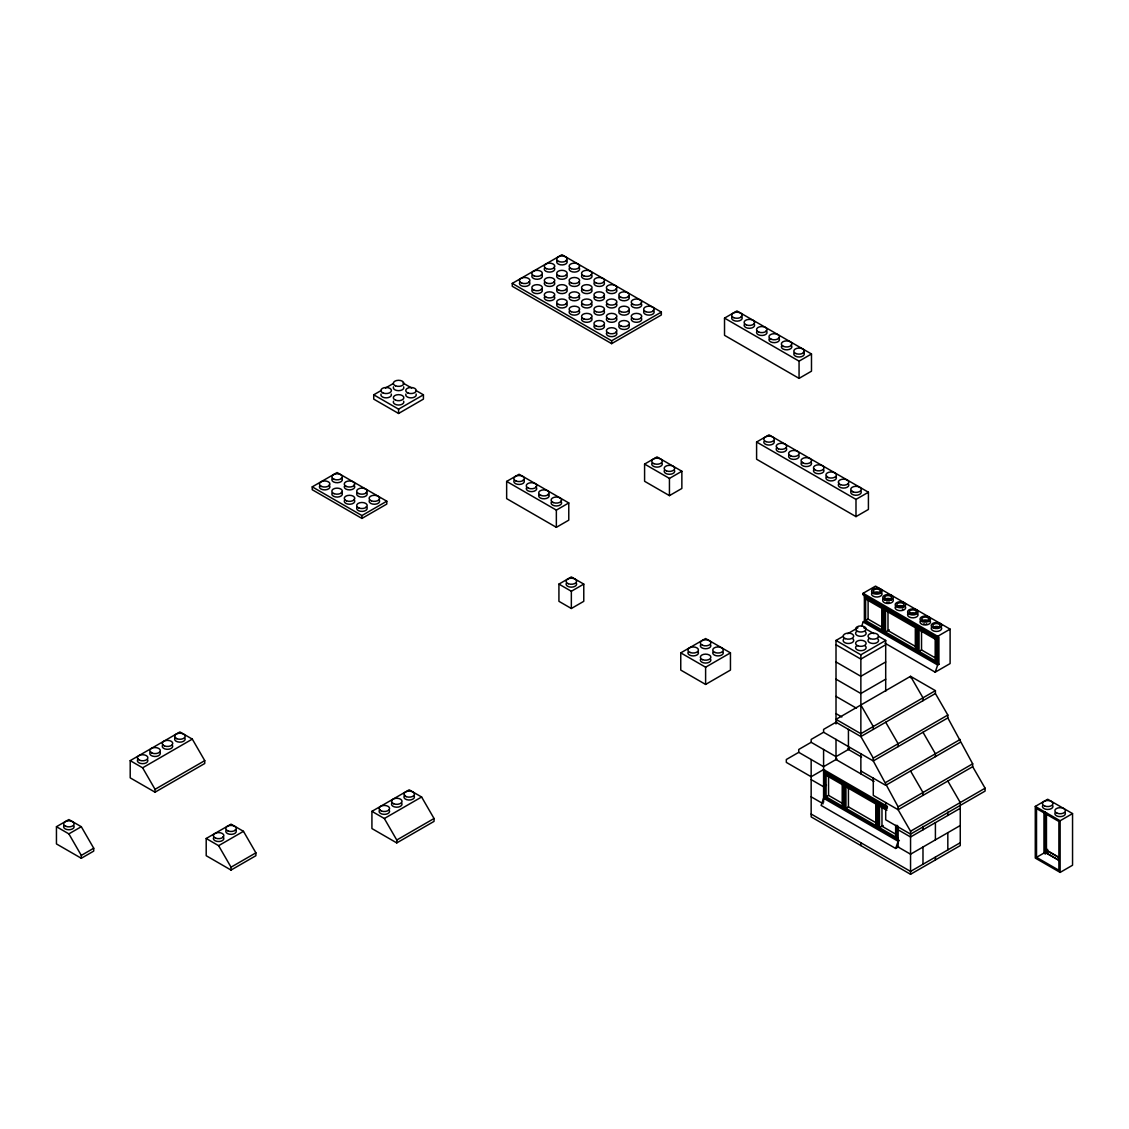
<?xml version="1.0" encoding="UTF-8"?>
<svg xmlns="http://www.w3.org/2000/svg" width="1129" height="1129" viewBox="0 0 1129 1129"><rect width="100%" height="100%" fill="white"/><g stroke="black" fill="none" stroke-linecap="round" stroke-linejoin="round"><path stroke-width="1.5" d="M861.639 626.27L863.135 621.966L868.102 619.101L882.793 627.569M843.236 803.862L828.559 795.38L823.591 798.245L821.108 805.429L895.65 848.458L898.628 846.736M884.995 643.191L935.193 672.178L937.677 665.009L938.919 664.289L938.919 637.024L936.435 638.464L917.806 627.71L919.048 626.99M895.65 848.458L898.134 841.288L899.376 840.569L824.833 797.54L824.833 770.274L823.591 770.994L887.479 807.884M1059.115 860.496L1046.329 853.115L1046.329 850.25L1047.698 849.389M512.256 283.407L561.946 254.717L661.34 312.098L661.34 314.963L611.65 343.653L512.256 286.272L512.256 283.407L611.65 340.789L661.34 312.098M416.121 390.592L423.431 394.811L423.431 399.116L398.579 413.468L373.727 399.116L373.727 394.811L381.037 390.592M385.426 388.066L392.737 383.846M373.727 394.811L398.579 409.164L423.431 394.811M312.239 486.853L337.091 472.515L386.795 501.205L386.795 504.07L361.943 518.423L312.239 489.732L312.239 486.853L361.943 515.558L386.795 501.205M724.522 318.11L736.941 310.941L811.483 353.97L811.483 371.187L799.064 378.37L724.522 335.327L724.522 318.11L799.064 361.153L811.483 353.97M506.653 481.42L519.086 474.251L568.776 502.941L568.776 520.159L556.357 527.328L506.653 498.637L506.653 481.42L556.357 510.11L568.776 502.941M130.202 760.636L179.892 731.945L192.311 739.114L204.744 760.636L204.744 763.5L155.04 792.191L130.202 777.853L130.202 760.636L142.621 767.805L155.04 789.326L155.04 792.191M644.588 464.075L657.022 456.906L681.86 471.245L681.86 488.462L669.441 495.631L644.588 481.293L644.588 464.075L669.441 478.414L681.86 471.245M142.621 767.805L192.311 739.114M56.45 826.71L68.869 819.541L81.302 826.71L93.721 848.232L93.721 851.097L81.302 858.266L56.45 843.927L56.45 826.71L68.869 833.879L81.302 855.401L81.302 858.266M68.869 833.879L81.302 826.71M155.04 789.326L204.744 760.636M756.599 442.018L769.018 434.848L868.413 492.23L868.413 509.447L855.994 516.616L756.599 459.235L756.599 442.018L855.994 499.399L868.413 492.23M81.302 855.401L93.721 848.232M558.926 584.102L571.345 576.933L583.778 584.102L583.778 601.32L571.345 608.489L558.926 601.32L558.926 584.102L571.345 591.271L583.778 584.102M206.198 838.494L231.036 824.156L243.469 831.325L255.888 852.847L255.888 855.711L231.036 870.064L206.198 855.711L206.198 838.494L218.617 845.677L231.036 867.185L231.036 870.064M218.617 845.677L243.469 831.325M231.036 867.185L255.888 852.847M371.921 811.342L409.192 789.82L421.611 797.003L434.044 818.511L434.044 821.39L396.759 842.911L371.921 828.559L371.921 811.342L384.34 818.511L396.759 840.032L396.759 842.911M384.34 818.511L421.611 797.003M680.759 652.858L705.611 638.52L730.449 652.858L730.449 670.076L705.611 684.428L680.759 670.076L680.759 652.858L705.611 667.211L730.449 652.858M396.759 840.032L434.044 818.511M937.677 637.744L863.135 594.715L863.135 593.275L875.554 586.106L950.11 629.135L950.11 663.57L935.193 672.178M863.135 594.715L864.377 593.995L864.377 621.246L938.919 664.289M865.618 596.14L864.377 596.86L883.019 607.614L884.261 606.908L884.261 632.72M885.503 607.614L884.261 608.333L916.565 626.99L917.806 626.27L917.806 652.096L921.532 649.937L934.741 657.572M836.01 723.943L836.01 640.439L843.321 636.22M847.71 633.694L857.941 627.78M884.261 631.294L883.019 632.014L883.019 607.614M885.503 632.014L915.323 649.217L915.323 627.71L885.503 610.493L885.503 632.014L889.229 629.855M836.01 640.439L860.862 654.792L885.7 640.439L885.7 691.23M885.7 644.744L860.862 659.096L836.01 644.744M885.7 661.961L860.862 676.313L836.01 661.961M863.135 593.275L937.677 636.319L950.11 629.135M917.806 650.657L916.565 651.377L916.565 626.99M885.7 679.178L860.862 693.516L836.01 679.178M836.744 721.798L823.591 729.39L823.591 732.255L811.158 739.424L811.158 742.303L798.739 749.473L798.739 752.337L786.32 759.521L786.32 762.385L811.158 776.738L823.21 769.78M935.405 690.652L860.862 733.695L836.01 719.342L910.553 676.313L935.405 690.652L935.405 693.516L947.824 715.038L947.824 717.917L972.676 763.825L972.676 766.69L985.095 788.211L985.095 791.076L910.553 834.119L885.7 819.767L885.7 802.55M935.405 693.516L860.862 736.56L836.01 722.221M849.431 748.894L836.01 756.642L811.158 742.303M836.998 758.942L823.591 766.69L798.739 752.337M826.075 772.434L824.833 773.139L843.462 783.907L844.704 783.187L844.704 809.013M826.513 785.092L823.591 786.772L811.158 779.603M947.824 781.028L960.257 802.55L960.257 845.593L910.553 874.283L910.553 831.24L898.134 809.733L898.134 806.854L873.281 760.946L873.281 758.081L947.824 715.038M947.824 717.917L873.281 760.946L823.591 732.255M845.946 783.907L844.704 784.627L877.007 803.269L878.249 802.55L878.249 828.376L883.217 825.511M885.7 782.468L960.257 739.424M844.704 807.574L843.462 808.293L843.462 783.907M845.946 808.293L875.765 825.511L875.765 803.989L845.946 786.772L845.946 808.293L848.429 806.854L876.767 823.21M960.257 742.303L885.7 785.332L860.862 770.994M879.491 803.269L878.249 803.989L886.858 808.957M898.134 806.854L972.676 763.825M972.676 766.69L898.134 809.733L873.281 795.38L873.281 778.163M878.249 826.936L877.007 827.656L877.007 803.269M898.134 838.424L896.892 839.143L896.892 825.2M910.553 831.24L985.095 788.211M960.257 808.293L910.553 836.984L898.134 829.815M960.257 825.511L910.553 854.201L897.005 846.369M960.257 842.728L910.553 871.419L811.158 814.037M1035.279 806.416L1047.698 799.247L1072.55 813.586L1072.55 865.237L1060.131 872.407L1035.279 858.068L1035.279 806.416L1060.131 820.755L1072.55 813.586M1036.521 857.348L1058.889 870.261L1058.889 821.475L1036.521 808.562L1036.521 857.348L1043.972 853.044L1045.214 853.764L1047.698 852.324M916.311 646.931L887.987 630.575L887.987 610.704M863.135 621.966L937.677 665.009M863.784 627.78L874.015 633.694M878.404 636.22L885.7 640.439M402.968 382.999L411.732 388.066M836.01 696.395L856.474 708.208M836.01 713.613L841.853 716.986M1046.456 850.165L1059.242 857.546M1046.329 850.25L1059.115 857.617M1059.242 860.425L1046.456 853.044L1046.456 812.711M847.71 749.049L861.596 757.065M835.756 759.365L874.015 781.451M823.591 769.555L887.479 806.445M886.844 810.382L879.491 806.134L879.491 827.656L895.65 836.984L895.65 825.398M895.198 833.851L881.975 826.23L881.975 806.36M823.591 798.245L898.134 841.288M811.158 796.82L823.21 803.777M910.553 874.283L811.158 816.902L811.158 759.521M922.986 732.255L935.405 753.777L935.405 756.642M885.7 722.221L898.134 743.729L898.134 746.608M910.553 770.994L922.986 792.516L922.986 795.38M860.862 705.004L873.281 726.526L873.281 729.39M873.281 758.081L860.862 736.56L860.862 654.792M1060.131 820.755L1060.131 872.407M1045.214 811.68L1045.214 853.764M1043.972 812.979L1043.972 853.044M947.824 812.019L947.824 815.463M947.824 832.68L947.824 849.897M937.677 636.319L937.677 662.13L936.435 662.85L936.435 638.464M935.405 822.646L935.405 839.849M935.405 857.066L935.405 859.945M922.986 700.7L922.986 697.821L910.553 676.313L910.553 677.739M922.986 826.372L922.986 829.815M922.986 847.032L922.986 864.249M921.532 630.081L921.532 649.937M898.134 826.23L898.134 847.032M868.102 600.882L868.102 619.101M860.862 753.777L860.862 773.859M860.862 842.728L860.862 845.593M855.994 499.399L855.994 516.616M848.429 729.39L848.429 749.473M848.429 786.998L848.429 806.854M836.01 739.424L836.01 759.521M828.559 775.524L828.559 795.38M823.591 749.473L823.591 802.267M799.064 361.153L799.064 378.37M705.611 667.211L705.611 684.428M669.441 478.414L669.441 495.631M611.65 340.789L611.65 343.653M571.345 591.271L571.345 608.489M556.357 510.11L556.357 527.328M398.579 409.164L398.579 413.468M361.943 515.558L361.943 518.423M1052.793 805.626A5.278 3.048 0 0 1 1047.698 809.465A5.278 3.048 0 0 1 1042.603 805.626M1065.211 812.795A5.278 3.048 0 0 1 1060.131 816.634A5.278 3.048 0 0 1 1055.036 812.795M852.748 638.689A5.278 3.048 0 0 1 851.943 642.711A5.278 3.048 0 0 1 844.929 642.711A5.278 3.048 0 0 1 844.111 638.689M865.181 645.873A5.278 3.048 0 0 1 864.362 649.895A5.278 3.048 0 0 1 857.348 649.895A5.278 3.048 0 0 1 856.544 645.873M865.181 631.52A5.278 3.048 0 0 1 864.362 635.542A5.278 3.048 0 0 1 857.348 635.542A5.278 3.048 0 0 1 856.544 631.52M877.6 638.689A5.278 3.048 0 0 1 876.781 642.711A5.278 3.048 0 0 1 869.782 642.711A5.278 3.048 0 0 1 868.963 638.689M710.691 644.899A5.278 3.048 0 0 1 705.611 648.738A5.278 3.048 0 0 1 700.516 644.899M698.272 652.068A5.278 3.048 0 0 1 693.178 655.907A5.278 3.048 0 0 1 688.083 652.068M710.691 659.251A5.278 3.048 0 0 1 705.611 663.076A5.278 3.048 0 0 1 700.516 659.251M723.124 652.068A5.278 3.048 0 0 1 718.03 655.907A5.278 3.048 0 0 1 712.935 652.068M929.576 620.216A5.278 3.048 0 0 1 925.709 625A5.278 3.048 0 0 1 920.474 620.682M892.305 598.695A5.278 3.048 0 0 1 891.487 602.717A5.278 3.048 0 0 1 884.473 602.717A5.278 3.048 0 0 1 883.668 598.695M884.261 598.299A5.278 3.048 0 0 1 884.967 597.961M917.143 613.047A5.278 3.048 0 0 1 913.29 617.831A5.278 3.048 0 0 1 908.055 613.513M881.114 592.245A5.278 3.048 0 0 1 877.261 597.029A5.278 3.048 0 0 1 872.025 592.711M904.724 605.878A5.278 3.048 0 0 1 903.906 609.9A5.278 3.048 0 0 1 896.906 609.9A5.278 3.048 0 0 1 896.087 605.878M941.219 627.131A5.278 3.048 0 0 1 935.983 631.45A5.278 3.048 0 0 1 932.117 626.68M926.74 623.801A3.514 2.032 0 0 1 926.161 623.928M924.341 623.928A3.514 2.032 0 0 1 923.776 623.801M921.857 621.444A3.514 2.032 0 0 1 925.258 619.934A3.514 2.032 0 0 1 928.645 621.444M933.556 627.258A3.514 2.032 0 0 1 939.314 627.258M902.89 609.053A3.514 2.032 0 0 1 902.424 609.279M897.216 606.767A3.514 2.032 0 0 1 900.406 605.596A3.514 2.032 0 0 1 903.595 606.767M909.96 613.626A3.514 2.032 0 0 1 915.704 613.626M873.62 593.134A3.514 2.032 0 0 1 876.796 591.963A3.514 2.032 0 0 1 879.985 593.134M889.469 602.279A3.514 2.032 0 0 1 886.505 602.279M884.586 599.922A3.514 2.032 0 0 1 887.987 598.412A3.514 2.032 0 0 1 891.374 599.922M741.259 316.36A5.278 3.048 0 0 1 737.392 321.144A5.278 3.048 0 0 1 732.156 316.826M753.678 323.543A5.278 3.048 0 0 1 749.825 328.313A5.278 3.048 0 0 1 744.59 323.995M766.111 330.712A5.278 3.048 0 0 1 762.244 335.482A5.278 3.048 0 0 1 757.009 331.178M790.949 345.065A5.278 3.048 0 0 1 787.096 349.835A5.278 3.048 0 0 1 781.861 345.516M803.382 352.234A5.278 3.048 0 0 1 799.515 357.004A5.278 3.048 0 0 1 794.28 352.685M778.53 337.881A5.278 3.048 0 0 1 774.677 342.666A5.278 3.048 0 0 1 769.442 338.347M548.257 494.022A5.278 3.048 0 0 1 544.39 498.806A5.278 3.048 0 0 1 539.154 494.488M560.676 501.191A5.278 3.048 0 0 1 556.823 505.975A5.278 3.048 0 0 1 551.573 501.657M523.404 479.67A5.278 3.048 0 0 1 519.538 484.454A5.278 3.048 0 0 1 514.302 480.135M535.823 486.853A5.278 3.048 0 0 1 531.971 491.623A5.278 3.048 0 0 1 526.735 487.305M73.964 825.92A5.278 3.048 0 0 1 68.869 829.759A5.278 3.048 0 0 1 63.788 825.92M147.391 759.351A5.278 3.048 0 0 1 142.155 763.67A5.278 3.048 0 0 1 138.302 758.886M159.824 752.168A5.278 3.048 0 0 1 154.588 756.486A5.278 3.048 0 0 1 150.721 751.716M172.243 744.999A5.278 3.048 0 0 1 167.007 749.317A5.278 3.048 0 0 1 163.155 744.547M184.676 737.83A5.278 3.048 0 0 1 179.426 742.148A5.278 3.048 0 0 1 175.574 737.364M235.354 829.575A5.278 3.048 0 0 1 231.501 834.359A5.278 3.048 0 0 1 226.266 830.041M222.935 836.758A5.278 3.048 0 0 1 219.068 841.528A5.278 3.048 0 0 1 213.833 837.21M413.962 795.705A5.278 3.048 0 0 1 408.726 800.024A5.278 3.048 0 0 1 404.874 795.253M389.124 810.057A5.278 3.048 0 0 1 383.888 814.376A5.278 3.048 0 0 1 380.021 809.592M401.543 802.888A5.278 3.048 0 0 1 396.307 807.207A5.278 3.048 0 0 1 392.455 802.423M603.535 281.657A5.278 3.048 0 0 1 599.682 286.441A5.278 3.048 0 0 1 594.447 282.123M615.968 288.841A5.278 3.048 0 0 1 612.101 293.611A5.278 3.048 0 0 1 606.866 289.292M628.387 296.01A5.278 3.048 0 0 1 624.535 300.78A5.278 3.048 0 0 1 619.285 296.461M591.116 274.488A5.278 3.048 0 0 1 587.249 279.272A5.278 3.048 0 0 1 582.014 274.954M566.264 260.136A5.278 3.048 0 0 1 562.411 264.92A5.278 3.048 0 0 1 557.176 260.601M653.239 310.348A5.278 3.048 0 0 1 649.373 315.132A5.278 3.048 0 0 1 644.137 310.814M541.412 288.841A5.278 3.048 0 0 1 537.559 293.611A5.278 3.048 0 0 1 532.323 289.292M603.535 324.7A5.278 3.048 0 0 1 599.682 329.47A5.278 3.048 0 0 1 594.447 325.152M615.968 331.87A5.278 3.048 0 0 1 612.101 336.654A5.278 3.048 0 0 1 606.866 332.335M528.993 281.657A5.278 3.048 0 0 1 525.14 286.441A5.278 3.048 0 0 1 519.904 282.123M553.845 296.01A5.278 3.048 0 0 1 549.978 300.78A5.278 3.048 0 0 1 544.742 296.461M566.264 303.179A5.278 3.048 0 0 1 562.411 307.963A5.278 3.048 0 0 1 557.176 303.645M578.683 310.348A5.278 3.048 0 0 1 574.83 315.132A5.278 3.048 0 0 1 569.595 310.814M591.116 317.531A5.278 3.048 0 0 1 587.249 322.301A5.278 3.048 0 0 1 582.014 317.983M640.806 303.179A5.278 3.048 0 0 1 636.954 307.963A5.278 3.048 0 0 1 631.718 303.645M578.683 267.319A5.278 3.048 0 0 1 574.83 272.089A5.278 3.048 0 0 1 569.595 267.771M566.264 288.841A5.278 3.048 0 0 1 562.411 293.611A5.278 3.048 0 0 1 557.176 289.292M566.264 274.488A5.278 3.048 0 0 1 562.411 279.272A5.278 3.048 0 0 1 557.176 274.954M628.387 310.348A5.278 3.048 0 0 1 624.535 315.132A5.278 3.048 0 0 1 619.285 310.814M640.806 317.531A5.278 3.048 0 0 1 636.954 322.301A5.278 3.048 0 0 1 631.718 317.983M578.683 296.01A5.278 3.048 0 0 1 574.83 300.78A5.278 3.048 0 0 1 569.595 296.461M591.116 303.179A5.278 3.048 0 0 1 587.249 307.963A5.278 3.048 0 0 1 582.014 303.645M603.535 310.348A5.278 3.048 0 0 1 599.682 315.132A5.278 3.048 0 0 1 594.447 310.814M615.968 317.531A5.278 3.048 0 0 1 612.101 322.301A5.278 3.048 0 0 1 606.866 317.983M553.845 281.657A5.278 3.048 0 0 1 549.978 286.441A5.278 3.048 0 0 1 544.742 282.123M553.845 267.319A5.278 3.048 0 0 1 549.978 272.089A5.278 3.048 0 0 1 544.742 267.771M603.535 296.01A5.278 3.048 0 0 1 599.682 300.78A5.278 3.048 0 0 1 594.447 296.461M578.683 281.657A5.278 3.048 0 0 1 574.83 286.441A5.278 3.048 0 0 1 569.595 282.123M628.387 324.7A5.278 3.048 0 0 1 624.535 329.47A5.278 3.048 0 0 1 619.285 325.152M541.412 274.488A5.278 3.048 0 0 1 537.559 279.272A5.278 3.048 0 0 1 532.323 274.954M615.968 303.179A5.278 3.048 0 0 1 612.101 307.963A5.278 3.048 0 0 1 606.866 303.645M591.116 288.841A5.278 3.048 0 0 1 587.249 293.611A5.278 3.048 0 0 1 582.014 289.292M341.41 492.286A5.278 3.048 0 0 1 337.557 497.07A5.278 3.048 0 0 1 332.321 492.752M328.991 485.117A5.278 3.048 0 0 1 325.124 489.887A5.278 3.048 0 0 1 319.888 485.569M341.41 477.934A5.278 3.048 0 0 1 337.557 482.718A5.278 3.048 0 0 1 332.321 478.4M353.829 485.117A5.278 3.048 0 0 1 349.976 489.887A5.278 3.048 0 0 1 344.74 485.569M353.829 499.455A5.278 3.048 0 0 1 349.976 504.24A5.278 3.048 0 0 1 344.74 499.921M366.262 506.639A5.278 3.048 0 0 1 362.395 511.409A5.278 3.048 0 0 1 357.159 507.09M378.681 499.455A5.278 3.048 0 0 1 374.828 504.24A5.278 3.048 0 0 1 369.592 499.921M366.262 492.286A5.278 3.048 0 0 1 362.395 497.07A5.278 3.048 0 0 1 357.159 492.752M391.241 394.021A5.278 3.048 0 0 1 386.16 397.86A5.278 3.048 0 0 1 381.066 394.021M403.674 401.204A5.278 3.048 0 0 1 398.579 405.029A5.278 3.048 0 0 1 393.485 401.204M403.674 386.852A5.278 3.048 0 0 1 398.579 390.676A5.278 3.048 0 0 1 393.485 386.852M416.093 394.021A5.278 3.048 0 0 1 410.998 397.86A5.278 3.048 0 0 1 405.918 394.021M798.64 455.072A5.278 3.048 0 0 1 793.405 459.39A5.278 3.048 0 0 1 789.552 454.62M811.074 462.255A5.278 3.048 0 0 1 805.838 466.573A5.278 3.048 0 0 1 801.971 461.789M823.493 469.424A5.278 3.048 0 0 1 818.257 473.743A5.278 3.048 0 0 1 814.404 468.958M848.345 483.762A5.278 3.048 0 0 1 843.109 488.081A5.278 3.048 0 0 1 839.242 483.311M860.764 490.946A5.278 3.048 0 0 1 855.528 495.264A5.278 3.048 0 0 1 851.675 490.48M835.912 476.593A5.278 3.048 0 0 1 830.676 480.912A5.278 3.048 0 0 1 826.823 476.142M773.802 440.733A5.278 3.048 0 0 1 769.936 445.009A5.278 3.048 0 0 1 763.769 441.749M786.221 447.903A5.278 3.048 0 0 1 780.986 452.221A5.278 3.048 0 0 1 777.119 447.437M662.102 463.285A5.278 3.048 0 0 1 657.022 467.124A5.278 3.048 0 0 1 651.927 463.285M674.535 470.454A5.278 3.048 0 0 1 669.441 474.293A5.278 3.048 0 0 1 664.346 470.454M576.439 583.312A5.278 3.048 0 0 1 571.345 587.151A5.278 3.048 0 0 1 566.264 583.312M881.777 608.333L865.618 599.019L865.618 620.527L881.777 629.855L881.777 608.333M935.193 639.183L919.048 629.855L919.048 651.377L935.193 660.705L935.193 639.183M842.22 784.627L826.075 775.298L826.075 796.82L842.22 806.134L842.22 784.627M1044.678 806.035A5.278 3.048 0 0 0 1052.948 803.806A5.278 3.048 0 0 0 1045.468 800.786A5.278 3.048 0 0 0 1044.678 806.035M1057.097 813.205A5.278 3.048 0 0 0 1065.381 810.989A5.278 3.048 0 0 0 1057.901 807.955A5.278 3.048 0 0 0 1057.097 813.205M845.409 638.633A5.278 3.048 0 0 0 853.679 636.403A5.278 3.048 0 0 0 846.214 633.383A5.278 3.048 0 0 0 845.409 638.633M857.828 645.802A5.278 3.048 0 0 0 866.112 643.572A5.278 3.048 0 0 0 858.633 640.552A5.278 3.048 0 0 0 857.828 645.802M857.828 631.464A5.278 3.048 0 0 0 866.112 629.234A5.278 3.048 0 0 0 858.633 626.2A5.278 3.048 0 0 0 857.828 631.464M870.261 638.633A5.278 3.048 0 0 0 878.531 636.403A5.278 3.048 0 0 0 871.052 633.383A5.278 3.048 0 0 0 870.261 638.633M702.577 645.308A5.278 3.048 0 0 0 710.861 643.078A5.278 3.048 0 0 0 703.381 640.058A5.278 3.048 0 0 0 702.577 645.308M702.577 659.661A5.278 3.048 0 0 0 710.861 657.431A5.278 3.048 0 0 0 703.381 654.411A5.278 3.048 0 0 0 702.577 659.661M690.158 652.491A5.278 3.048 0 0 0 698.428 650.262A5.278 3.048 0 0 0 690.948 647.227A5.278 3.048 0 0 0 690.158 652.491M715.01 652.491A5.278 3.048 0 0 0 723.28 650.262A5.278 3.048 0 0 0 715.8 647.227A5.278 3.048 0 0 0 715.01 652.491M922.238 621.585A5.278 3.048 0 0 0 930.508 619.355A5.278 3.048 0 0 0 923.028 616.335A5.278 3.048 0 0 0 922.238 621.585M897.386 607.247A5.278 3.048 0 0 0 905.656 605.017A5.278 3.048 0 0 0 898.176 601.997A5.278 3.048 0 0 0 897.386 607.247M898.388 606.414A3.514 2.032 0 0 0 903.906 604.932A3.514 2.032 0 0 0 898.924 602.914A3.514 2.032 0 0 0 898.388 606.414M923.24 620.752A3.514 2.032 0 0 0 928.758 619.271A3.514 2.032 0 0 0 923.776 617.253A3.514 2.032 0 0 0 923.24 620.752M934.417 627.216A3.514 2.032 0 0 0 939.935 625.734A3.514 2.032 0 0 0 934.953 623.716A3.514 2.032 0 0 0 934.417 627.216M910.821 613.583A3.514 2.032 0 0 0 916.339 612.101A3.514 2.032 0 0 0 911.343 610.083A3.514 2.032 0 0 0 910.821 613.583M874.792 592.781A3.514 2.032 0 0 0 880.295 591.3A3.514 2.032 0 0 0 875.314 589.282A3.514 2.032 0 0 0 874.792 592.781M885.969 599.245A3.514 2.032 0 0 0 891.487 597.749A3.514 2.032 0 0 0 886.505 595.745A3.514 2.032 0 0 0 885.969 599.245M873.775 593.614A5.278 3.048 0 0 0 882.059 591.384A5.278 3.048 0 0 0 874.58 588.364A5.278 3.048 0 0 0 873.775 593.614M884.967 600.063A5.278 3.048 0 0 0 893.237 597.848A5.278 3.048 0 0 0 885.757 594.814A5.278 3.048 0 0 0 884.967 600.063M933.415 628.049A5.278 3.048 0 0 0 941.685 625.819A5.278 3.048 0 0 0 934.205 622.799A5.278 3.048 0 0 0 933.415 628.049M909.805 614.416A5.278 3.048 0 0 0 918.089 612.186A5.278 3.048 0 0 0 910.609 609.166A5.278 3.048 0 0 0 909.805 614.416M733.921 317.729A5.278 3.048 0 0 0 742.19 315.513A5.278 3.048 0 0 0 734.711 312.479A5.278 3.048 0 0 0 733.921 317.729M746.34 324.912A5.278 3.048 0 0 0 754.609 322.682A5.278 3.048 0 0 0 747.13 319.662A5.278 3.048 0 0 0 746.34 324.912M758.759 332.081A5.278 3.048 0 0 0 767.043 329.851A5.278 3.048 0 0 0 759.563 326.831A5.278 3.048 0 0 0 758.759 332.081M783.611 346.434A5.278 3.048 0 0 0 791.895 344.204A5.278 3.048 0 0 0 784.415 341.17A5.278 3.048 0 0 0 783.611 346.434M796.044 353.603A5.278 3.048 0 0 0 804.314 351.373A5.278 3.048 0 0 0 796.834 348.353A5.278 3.048 0 0 0 796.044 353.603M771.192 339.25A5.278 3.048 0 0 0 779.462 337.021A5.278 3.048 0 0 0 771.982 334.001A5.278 3.048 0 0 0 771.192 339.25M540.904 495.391A5.278 3.048 0 0 0 549.188 493.161A5.278 3.048 0 0 0 541.708 490.141A5.278 3.048 0 0 0 540.904 495.391M553.337 502.56A5.278 3.048 0 0 0 561.607 500.33A5.278 3.048 0 0 0 554.127 497.31A5.278 3.048 0 0 0 553.337 502.56M516.066 481.039A5.278 3.048 0 0 0 524.336 478.823A5.278 3.048 0 0 0 516.856 475.789A5.278 3.048 0 0 0 516.066 481.039M528.485 488.222A5.278 3.048 0 0 0 536.755 485.992A5.278 3.048 0 0 0 529.275 482.972A5.278 3.048 0 0 0 528.485 488.222M65.849 826.329A5.278 3.048 0 0 0 74.119 824.114A5.278 3.048 0 0 0 66.653 821.079A5.278 3.048 0 0 0 65.849 826.329M139.601 760.254A5.278 3.048 0 0 0 147.871 758.025A5.278 3.048 0 0 0 140.391 755.005A5.278 3.048 0 0 0 139.601 760.254M152.02 753.085A5.278 3.048 0 0 0 160.29 750.856A5.278 3.048 0 0 0 152.81 747.835A5.278 3.048 0 0 0 152.02 753.085M164.439 745.916A5.278 3.048 0 0 0 172.723 743.686A5.278 3.048 0 0 0 165.243 740.652A5.278 3.048 0 0 0 164.439 745.916M176.872 738.733A5.278 3.048 0 0 0 185.142 736.503A5.278 3.048 0 0 0 177.662 733.483A5.278 3.048 0 0 0 176.872 738.733M228.016 830.944A5.278 3.048 0 0 0 236.286 828.728A5.278 3.048 0 0 0 228.806 825.694A5.278 3.048 0 0 0 228.016 830.944M215.597 838.127A5.278 3.048 0 0 0 223.867 835.897A5.278 3.048 0 0 0 216.387 832.877A5.278 3.048 0 0 0 215.597 838.127M406.172 796.622A5.278 3.048 0 0 0 414.442 794.393A5.278 3.048 0 0 0 406.962 791.373A5.278 3.048 0 0 0 406.172 796.622M381.32 810.961A5.278 3.048 0 0 0 389.59 808.745A5.278 3.048 0 0 0 382.11 805.711A5.278 3.048 0 0 0 381.32 810.961M393.739 803.792A5.278 3.048 0 0 0 402.023 801.562A5.278 3.048 0 0 0 394.543 798.542A5.278 3.048 0 0 0 393.739 803.792M596.197 283.026A5.278 3.048 0 0 0 604.467 280.796A5.278 3.048 0 0 0 596.987 277.776A5.278 3.048 0 0 0 596.197 283.026M608.616 290.209A5.278 3.048 0 0 0 616.9 287.98A5.278 3.048 0 0 0 609.42 284.945A5.278 3.048 0 0 0 608.616 290.209M621.049 297.379A5.278 3.048 0 0 0 629.319 295.149A5.278 3.048 0 0 0 621.839 292.129A5.278 3.048 0 0 0 621.049 297.379M583.778 275.857A5.278 3.048 0 0 0 592.048 273.627A5.278 3.048 0 0 0 584.568 270.607A5.278 3.048 0 0 0 583.778 275.857M558.926 261.505A5.278 3.048 0 0 0 567.195 259.289A5.278 3.048 0 0 0 559.716 256.255A5.278 3.048 0 0 0 558.926 261.505M645.887 311.717A5.278 3.048 0 0 0 654.171 309.501A5.278 3.048 0 0 0 646.691 306.467A5.278 3.048 0 0 0 645.887 311.717M596.197 326.069A5.278 3.048 0 0 0 604.467 323.84A5.278 3.048 0 0 0 596.987 320.819A5.278 3.048 0 0 0 596.197 326.069M534.073 290.209A5.278 3.048 0 0 0 542.343 287.98A5.278 3.048 0 0 0 534.878 284.945A5.278 3.048 0 0 0 534.073 290.209M608.616 333.238A5.278 3.048 0 0 0 616.9 331.009A5.278 3.048 0 0 0 609.42 327.989A5.278 3.048 0 0 0 608.616 333.238M521.654 283.026A5.278 3.048 0 0 0 529.924 280.796A5.278 3.048 0 0 0 522.445 277.776A5.278 3.048 0 0 0 521.654 283.026M571.345 311.717A5.278 3.048 0 0 0 579.629 309.501A5.278 3.048 0 0 0 572.149 306.467A5.278 3.048 0 0 0 571.345 311.717M633.468 304.548A5.278 3.048 0 0 0 641.738 302.318A5.278 3.048 0 0 0 634.272 299.298A5.278 3.048 0 0 0 633.468 304.548M571.345 268.688A5.278 3.048 0 0 0 579.629 266.458A5.278 3.048 0 0 0 572.149 263.438A5.278 3.048 0 0 0 571.345 268.688M558.926 290.209A5.278 3.048 0 0 0 567.195 287.98A5.278 3.048 0 0 0 559.716 284.945A5.278 3.048 0 0 0 558.926 290.209M558.926 275.857A5.278 3.048 0 0 0 567.195 273.627A5.278 3.048 0 0 0 559.716 270.607A5.278 3.048 0 0 0 558.926 275.857M621.049 311.717A5.278 3.048 0 0 0 629.319 309.501A5.278 3.048 0 0 0 621.839 306.467A5.278 3.048 0 0 0 621.049 311.717M571.345 297.379A5.278 3.048 0 0 0 579.629 295.149A5.278 3.048 0 0 0 572.149 292.129A5.278 3.048 0 0 0 571.345 297.379M583.778 304.548A5.278 3.048 0 0 0 592.048 302.318A5.278 3.048 0 0 0 584.568 299.298A5.278 3.048 0 0 0 583.778 304.548M608.616 318.9A5.278 3.048 0 0 0 616.9 316.67A5.278 3.048 0 0 0 609.42 313.65A5.278 3.048 0 0 0 608.616 318.9M596.197 311.717A5.278 3.048 0 0 0 604.467 309.501A5.278 3.048 0 0 0 596.987 306.467A5.278 3.048 0 0 0 596.197 311.717M546.507 283.026A5.278 3.048 0 0 0 554.776 280.796A5.278 3.048 0 0 0 547.297 277.776A5.278 3.048 0 0 0 546.507 283.026M633.468 318.9A5.278 3.048 0 0 0 641.738 316.67A5.278 3.048 0 0 0 634.272 313.65A5.278 3.048 0 0 0 633.468 318.9M546.507 268.688A5.278 3.048 0 0 0 554.776 266.458A5.278 3.048 0 0 0 547.297 263.438A5.278 3.048 0 0 0 546.507 268.688M546.507 297.379A5.278 3.048 0 0 0 554.776 295.149A5.278 3.048 0 0 0 547.297 292.129A5.278 3.048 0 0 0 546.507 297.379M558.926 304.548A5.278 3.048 0 0 0 567.195 302.318A5.278 3.048 0 0 0 559.716 299.298A5.278 3.048 0 0 0 558.926 304.548M583.778 318.9A5.278 3.048 0 0 0 592.048 316.67A5.278 3.048 0 0 0 584.568 313.65A5.278 3.048 0 0 0 583.778 318.9M596.197 297.379A5.278 3.048 0 0 0 604.467 295.149A5.278 3.048 0 0 0 596.987 292.129A5.278 3.048 0 0 0 596.197 297.379M571.345 283.026A5.278 3.048 0 0 0 579.629 280.796A5.278 3.048 0 0 0 572.149 277.776A5.278 3.048 0 0 0 571.345 283.026M621.049 326.069A5.278 3.048 0 0 0 629.319 323.84A5.278 3.048 0 0 0 621.839 320.819A5.278 3.048 0 0 0 621.049 326.069M534.073 275.857A5.278 3.048 0 0 0 542.343 273.627A5.278 3.048 0 0 0 534.878 270.607A5.278 3.048 0 0 0 534.073 275.857M583.778 290.209A5.278 3.048 0 0 0 592.048 287.98A5.278 3.048 0 0 0 584.568 284.945A5.278 3.048 0 0 0 583.778 290.209M608.616 304.548A5.278 3.048 0 0 0 616.9 302.318A5.278 3.048 0 0 0 609.42 299.298A5.278 3.048 0 0 0 608.616 304.548M321.652 486.486A5.278 3.048 0 0 0 329.922 484.256A5.278 3.048 0 0 0 322.442 481.236A5.278 3.048 0 0 0 321.652 486.486M334.071 493.655A5.278 3.048 0 0 0 342.341 491.425A5.278 3.048 0 0 0 334.861 488.405A5.278 3.048 0 0 0 334.071 493.655M334.071 479.303A5.278 3.048 0 0 0 342.341 477.087A5.278 3.048 0 0 0 334.861 474.053A5.278 3.048 0 0 0 334.071 479.303M346.49 486.486A5.278 3.048 0 0 0 354.774 484.256A5.278 3.048 0 0 0 347.295 481.236A5.278 3.048 0 0 0 346.49 486.486M346.49 500.824A5.278 3.048 0 0 0 354.774 498.595A5.278 3.048 0 0 0 347.295 495.575A5.278 3.048 0 0 0 346.49 500.824M371.342 500.824A5.278 3.048 0 0 0 379.612 498.595A5.278 3.048 0 0 0 372.133 495.575A5.278 3.048 0 0 0 371.342 500.824M358.923 493.655A5.278 3.048 0 0 0 367.193 491.425A5.278 3.048 0 0 0 359.714 488.405A5.278 3.048 0 0 0 358.923 493.655M358.923 508.008A5.278 3.048 0 0 0 367.193 505.778A5.278 3.048 0 0 0 359.714 502.758A5.278 3.048 0 0 0 358.923 508.008M383.126 393.005A5.278 3.048 0 0 0 391.41 390.775A5.278 3.048 0 0 0 383.931 387.755A5.278 3.048 0 0 0 383.126 393.005M395.559 400.174A5.278 3.048 0 0 0 403.829 397.944A5.278 3.048 0 0 0 396.35 394.924A5.278 3.048 0 0 0 395.559 400.174M395.559 385.836A5.278 3.048 0 0 0 403.829 383.606A5.278 3.048 0 0 0 396.35 380.572A5.278 3.048 0 0 0 395.559 385.836M407.978 393.005A5.278 3.048 0 0 0 416.262 390.775A5.278 3.048 0 0 0 408.783 387.755A5.278 3.048 0 0 0 407.978 393.005M790.85 455.989A5.278 3.048 0 0 0 799.12 453.759A5.278 3.048 0 0 0 791.641 450.739A5.278 3.048 0 0 0 790.85 455.989M815.688 470.327A5.278 3.048 0 0 0 823.972 468.098A5.278 3.048 0 0 0 816.493 465.077A5.278 3.048 0 0 0 815.688 470.327M840.54 484.68A5.278 3.048 0 0 0 848.81 482.45A5.278 3.048 0 0 0 841.331 479.43A5.278 3.048 0 0 0 840.54 484.68M803.269 463.158A5.278 3.048 0 0 0 811.539 460.928A5.278 3.048 0 0 0 804.06 457.908A5.278 3.048 0 0 0 803.269 463.158M828.121 477.511A5.278 3.048 0 0 0 836.391 475.281A5.278 3.048 0 0 0 828.912 472.247A5.278 3.048 0 0 0 828.121 477.511M765.998 441.637A5.278 3.048 0 0 0 774.268 439.407A5.278 3.048 0 0 0 766.789 436.387A5.278 3.048 0 0 0 765.998 441.637M852.959 491.849A5.278 3.048 0 0 0 861.244 489.619A5.278 3.048 0 0 0 853.764 486.599A5.278 3.048 0 0 0 852.959 491.849M778.417 448.806A5.278 3.048 0 0 0 786.687 446.59A5.278 3.048 0 0 0 779.222 443.556A5.278 3.048 0 0 0 778.417 448.806M653.987 463.694A5.278 3.048 0 0 0 662.271 461.465A5.278 3.048 0 0 0 654.792 458.445A5.278 3.048 0 0 0 653.987 463.694M666.42 470.878A5.278 3.048 0 0 0 674.69 468.648A5.278 3.048 0 0 0 667.211 465.614A5.278 3.048 0 0 0 666.42 470.878M568.324 583.721A5.278 3.048 0 0 0 576.609 581.491A5.278 3.048 0 0 0 569.129 578.471A5.278 3.048 0 0 0 568.324 583.721"/></g></svg>
